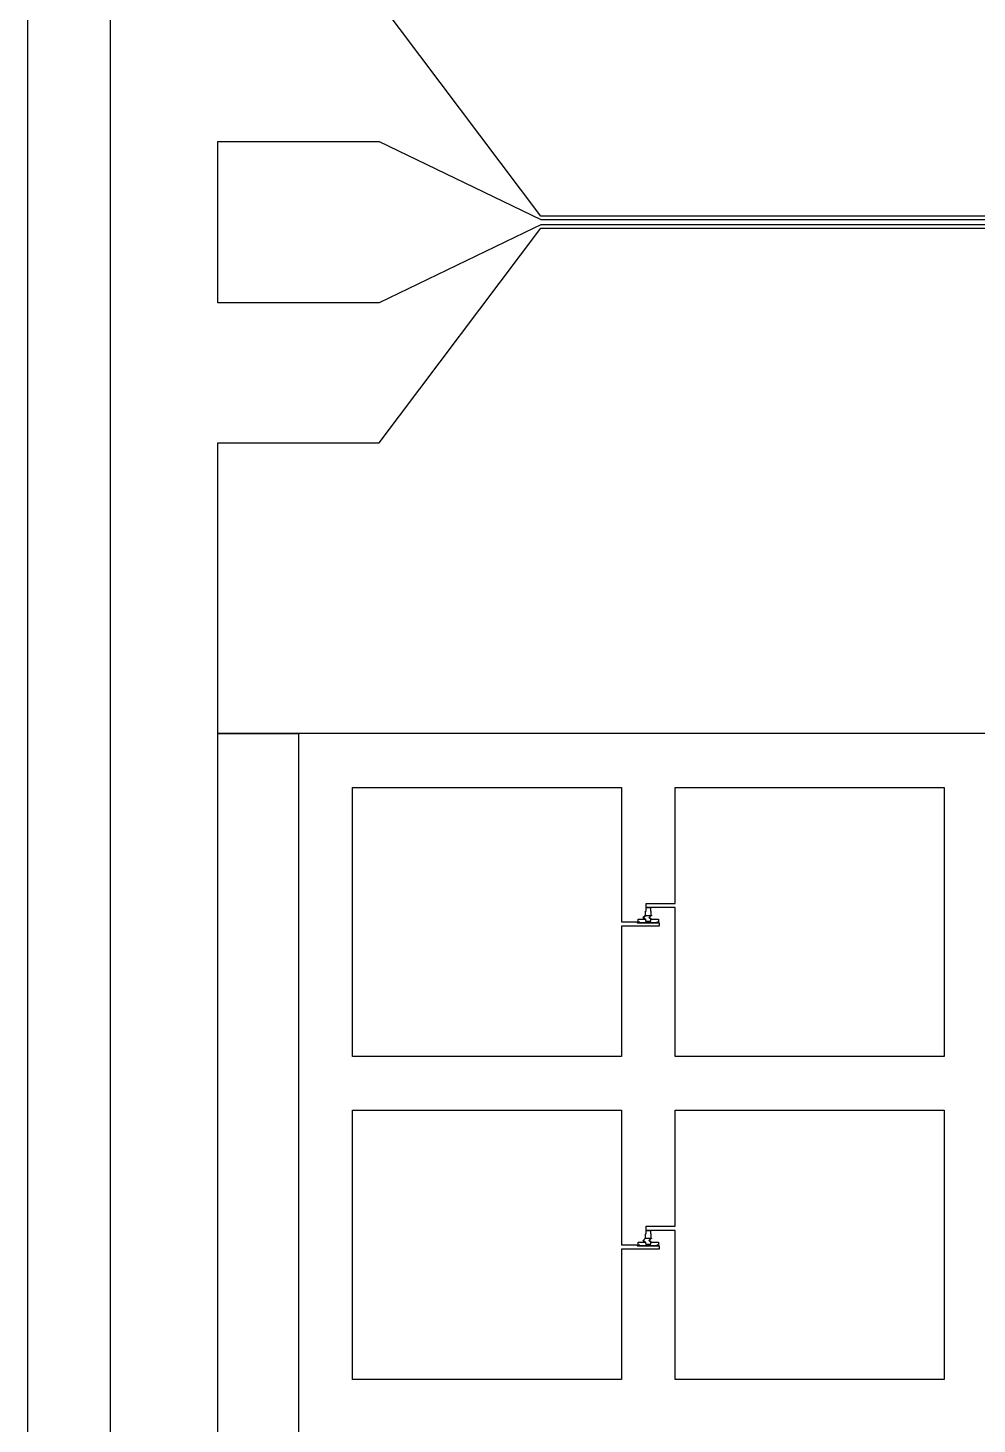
# Model space of a CAD drawing. Extents: x -3354 to 6958, y 9496 to 19808.
# Drawn here: x -3354 to -1590, y 14620 to 17214 of the extents above; entities that cross this region are included whole.
import ezdxf

# ---------------------------------------------------------------- set-up
doc = ezdxf.new("R2010")
doc.units = 0
doc.layers.add('L136D1_1t1_SIS_junction', color=2, linetype='CONTINUOUS')
doc.layers.add('L1D0', color=3, linetype='CONTINUOUS')

msp = doc.modelspace()

# ---------------------------------------------------------------- linework, layer by layer
at = {"layer": 'L136D1_1t1_SIS_junction'}
for points in [[(-2217.17, 15551.013), (-2217.17, 15552.513), (-2219.695, 15552.513), (-2219.743, 15552.518), (-2219.792, 15552.527), (-2219.839, 15552.542), (-2219.884, 15552.56), (-2219.927, 15552.584), (-2219.968, 15552.611), (-2220.006, 15552.642), (-2220.041, 15552.677), (-2220.072, 15552.715), (-2220.099, 15552.756), (-2220.123, 15552.799), (-2220.141, 15552.844), (-2220.156, 15552.891), (-2220.165, 15552.94), (-2220.17, 15552.988), (-2220.17, 15557.538), (-2220.165, 15557.586), (-2220.156, 15557.635), (-2220.141, 15557.682), (-2220.123, 15557.727), (-2220.099, 15557.77), (-2220.072, 15557.811), (-2220.041, 15557.849), (-2220.006, 15557.884), (-2219.968, 15557.915), (-2219.927, 15557.942), (-2219.884, 15557.966), (-2219.839, 15557.984), (-2219.792, 15557.999), (-2219.743, 15558.008), (-2219.695, 15558.013), (-2207.185, 15558.013), (-2210.42, 15561.249), (-2211.127, 15560.542), (-2211.141, 15560.556), (-2210.434, 15561.263), (-2211.141, 15561.97), (-2211.127, 15561.984), (-2210.42, 15561.277), (-2207.185, 15564.513), (-2207.155, 15564.513), (-2210.406, 15561.263), (-2207.155, 15558.013), (-2206.645, 15558.013), (-2206.597, 15558.008), (-2206.548, 15557.999), (-2206.501, 15557.984), (-2206.456, 15557.966), (-2206.413, 15557.942), (-2206.372, 15557.915), (-2206.334, 15557.884), (-2206.299, 15557.849), (-2206.268, 15557.811), (-2206.241, 15557.77), (-2206.217, 15557.727), (-2206.199, 15557.682), (-2206.184, 15557.635), (-2206.175, 15557.586), (-2206.17, 15557.538), (-2206.17, 15554.988), (-2206.165, 15554.94), (-2206.156, 15554.891), (-2206.141, 15554.844), (-2206.123, 15554.799), (-2206.099, 15554.756), (-2206.072, 15554.715), (-2206.041, 15554.677), (-2206.006, 15554.642), (-2205.968, 15554.611), (-2205.927, 15554.584), (-2205.884, 15554.56), (-2205.839, 15554.542), (-2205.792, 15554.527), (-2205.743, 15554.518), (-2205.695, 15554.513), (-2196.645, 15554.513), (-2196.597, 15554.518), (-2196.548, 15554.527), (-2196.501, 15554.542), (-2196.456, 15554.56), (-2196.413, 15554.584), (-2196.372, 15554.611), (-2196.334, 15554.642), (-2196.299, 15554.677), (-2196.268, 15554.715), (-2196.241, 15554.756), (-2196.217, 15554.799), (-2196.199, 15554.844), (-2196.184, 15554.891), (-2196.175, 15554.94), (-2196.17, 15554.988), (-2196.17, 15557.538), (-2196.165, 15557.586), (-2196.156, 15557.635), (-2196.141, 15557.682), (-2196.123, 15557.727), (-2196.099, 15557.77), (-2196.072, 15557.811), (-2196.041, 15557.849), (-2196.031, 15557.859), (-2199.42, 15561.249), (-2200.127, 15560.542), (-2200.141, 15560.556), (-2199.434, 15561.263), (-2200.141, 15561.97), (-2200.127, 15561.984), (-2199.42, 15561.277), (-2196.185, 15564.513), (-2207.185, 15564.513), (-2207.17, 15564.528), (-2207.17, 15565.513), (-2206.17, 15565.513), (-2206.17, 15572.738), (-2206.165, 15572.786), (-2206.156, 15572.835), (-2206.141, 15572.882), (-2206.123, 15572.927), (-2206.099, 15572.97), (-2206.072, 15573.011), (-2206.041, 15573.049), (-2206.006, 15573.084), (-2205.968, 15573.115), (-2205.927, 15573.142), (-2205.884, 15573.166), (-2205.839, 15573.184), (-2205.792, 15573.199), (-2205.743, 15573.208), (-2205.695, 15573.213), (-2205.17, 15573.213), (-2205.17, 15579.513), (-2197.17, 15579.513), (-2197.17, 15573.213), (-2196.645, 15573.213), (-2196.597, 15573.208), (-2196.548, 15573.199), (-2196.501, 15573.184), (-2196.456, 15573.166), (-2196.413, 15573.142), (-2196.372, 15573.115), (-2196.334, 15573.084), (-2196.299, 15573.049), (-2196.268, 15573.011), (-2196.241, 15572.97), (-2196.217, 15572.927), (-2196.199, 15572.882), (-2196.184, 15572.835), (-2196.175, 15572.786), (-2196.17, 15572.738), (-2196.17, 15565.513), (-2195.17, 15565.513), (-2195.17, 15564.513), (-2196.155, 15564.513), (-2199.406, 15561.263), (-2196.016, 15557.874), (-2196.006, 15557.884), (-2195.968, 15557.915), (-2195.927, 15557.942), (-2195.884, 15557.966), (-2195.839, 15557.984), (-2195.792, 15557.999), (-2195.743, 15558.008), (-2195.695, 15558.013), (-2182.645, 15558.013), (-2182.597, 15558.008), (-2182.548, 15557.999), (-2182.501, 15557.984), (-2182.456, 15557.966), (-2182.413, 15557.942), (-2182.372, 15557.915), (-2182.334, 15557.884), (-2182.299, 15557.849), (-2182.268, 15557.811), (-2182.241, 15557.77), (-2182.217, 15557.727), (-2182.199, 15557.682), (-2182.184, 15557.635), (-2182.175, 15557.586), (-2182.17, 15557.538), (-2182.17, 15552.988), (-2182.175, 15552.94), (-2182.184, 15552.891), (-2182.199, 15552.844), (-2182.217, 15552.799), (-2182.241, 15552.756), (-2182.268, 15552.715), (-2182.299, 15552.677), (-2182.334, 15552.642), (-2182.372, 15552.611), (-2182.413, 15552.584), (-2182.456, 15552.56), (-2182.501, 15552.542), (-2182.548, 15552.527), (-2182.597, 15552.518), (-2182.645, 15552.513), (-2185.17, 15552.513), (-2185.17, 15551.013)], [(-2217.17, 14951.013), (-2217.17, 14952.513), (-2219.695, 14952.513), (-2219.743, 14952.518), (-2219.792, 14952.527), (-2219.839, 14952.542), (-2219.884, 14952.56), (-2219.927, 14952.584), (-2219.968, 14952.611), (-2220.006, 14952.642), (-2220.041, 14952.677), (-2220.072, 14952.715), (-2220.099, 14952.756), (-2220.123, 14952.799), (-2220.141, 14952.844), (-2220.156, 14952.891), (-2220.165, 14952.94), (-2220.17, 14952.988), (-2220.17, 14957.538), (-2220.165, 14957.586), (-2220.156, 14957.635), (-2220.141, 14957.682), (-2220.123, 14957.727), (-2220.099, 14957.77), (-2220.072, 14957.811), (-2220.041, 14957.849), (-2220.006, 14957.884), (-2219.968, 14957.915), (-2219.927, 14957.942), (-2219.884, 14957.966), (-2219.839, 14957.984), (-2219.792, 14957.999), (-2219.743, 14958.008), (-2219.695, 14958.013), (-2207.185, 14958.013), (-2210.42, 14961.249), (-2211.127, 14960.542), (-2211.141, 14960.556), (-2210.434, 14961.263), (-2211.141, 14961.97), (-2211.127, 14961.984), (-2210.42, 14961.277), (-2207.185, 14964.513), (-2207.155, 14964.513), (-2210.406, 14961.263), (-2207.155, 14958.013), (-2206.645, 14958.013), (-2206.597, 14958.008), (-2206.548, 14957.999), (-2206.501, 14957.984), (-2206.456, 14957.966), (-2206.413, 14957.942), (-2206.372, 14957.915), (-2206.334, 14957.884), (-2206.299, 14957.849), (-2206.268, 14957.811), (-2206.241, 14957.77), (-2206.217, 14957.727), (-2206.199, 14957.682), (-2206.184, 14957.635), (-2206.175, 14957.586), (-2206.17, 14957.538), (-2206.17, 14954.988), (-2206.165, 14954.94), (-2206.156, 14954.891), (-2206.141, 14954.844), (-2206.123, 14954.799), (-2206.099, 14954.756), (-2206.072, 14954.715), (-2206.041, 14954.677), (-2206.006, 14954.642), (-2205.968, 14954.611), (-2205.927, 14954.584), (-2205.884, 14954.56), (-2205.839, 14954.542), (-2205.792, 14954.527), (-2205.743, 14954.518), (-2205.695, 14954.513), (-2196.645, 14954.513), (-2196.597, 14954.518), (-2196.548, 14954.527), (-2196.501, 14954.542), (-2196.456, 14954.56), (-2196.413, 14954.584), (-2196.372, 14954.611), (-2196.334, 14954.642), (-2196.299, 14954.677), (-2196.268, 14954.715), (-2196.241, 14954.756), (-2196.217, 14954.799), (-2196.199, 14954.844), (-2196.184, 14954.891), (-2196.175, 14954.94), (-2196.17, 14954.988), (-2196.17, 14957.538), (-2196.165, 14957.586), (-2196.156, 14957.635), (-2196.141, 14957.682), (-2196.123, 14957.727), (-2196.099, 14957.77), (-2196.072, 14957.811), (-2196.041, 14957.849), (-2196.031, 14957.859), (-2199.42, 14961.249), (-2200.127, 14960.542), (-2200.141, 14960.556), (-2199.434, 14961.263), (-2200.141, 14961.97), (-2200.127, 14961.984), (-2199.42, 14961.277), (-2196.185, 14964.513), (-2207.185, 14964.513), (-2207.17, 14964.528), (-2207.17, 14965.513), (-2206.17, 14965.513), (-2206.17, 14972.738), (-2206.165, 14972.786), (-2206.156, 14972.835), (-2206.141, 14972.882), (-2206.123, 14972.927), (-2206.099, 14972.97), (-2206.072, 14973.011), (-2206.041, 14973.049), (-2206.006, 14973.084), (-2205.968, 14973.115), (-2205.927, 14973.142), (-2205.884, 14973.166), (-2205.839, 14973.184), (-2205.792, 14973.199), (-2205.743, 14973.208), (-2205.695, 14973.213), (-2205.17, 14973.213), (-2205.17, 14979.513), (-2197.17, 14979.513), (-2197.17, 14973.213), (-2196.645, 14973.213), (-2196.597, 14973.208), (-2196.548, 14973.199), (-2196.501, 14973.184), (-2196.456, 14973.166), (-2196.413, 14973.142), (-2196.372, 14973.115), (-2196.334, 14973.084), (-2196.299, 14973.049), (-2196.268, 14973.011), (-2196.241, 14972.97), (-2196.217, 14972.927), (-2196.199, 14972.882), (-2196.184, 14972.835), (-2196.175, 14972.786), (-2196.17, 14972.738), (-2196.17, 14965.513), (-2195.17, 14965.513), (-2195.17, 14964.513), (-2196.155, 14964.513), (-2199.406, 14961.263), (-2196.016, 14957.874), (-2196.006, 14957.884), (-2195.968, 14957.915), (-2195.927, 14957.942), (-2195.884, 14957.966), (-2195.839, 14957.984), (-2195.792, 14957.999), (-2195.743, 14958.008), (-2195.695, 14958.013), (-2182.645, 14958.013), (-2182.597, 14958.008), (-2182.548, 14957.999), (-2182.501, 14957.984), (-2182.456, 14957.966), (-2182.413, 14957.942), (-2182.372, 14957.915), (-2182.334, 14957.884), (-2182.299, 14957.849), (-2182.268, 14957.811), (-2182.241, 14957.77), (-2182.217, 14957.727), (-2182.199, 14957.682), (-2182.184, 14957.635), (-2182.175, 14957.586), (-2182.17, 14957.538), (-2182.17, 14952.988), (-2182.175, 14952.94), (-2182.184, 14952.891), (-2182.199, 14952.844), (-2182.217, 14952.799), (-2182.241, 14952.756), (-2182.268, 14952.715), (-2182.299, 14952.677), (-2182.334, 14952.642), (-2182.372, 14952.611), (-2182.413, 14952.584), (-2182.456, 14952.56), (-2182.501, 14952.542), (-2182.548, 14952.527), (-2182.597, 14952.518), (-2182.645, 14952.513), (-2185.17, 14952.513), (-2185.17, 14951.013)]]:
    msp.add_lwpolyline(points, close=True, dxfattribs=at)
at = {"layer": 'L1D0'}
for points in [[(-3354.228, 9496.092), (-3354.228, 19653.013), (-3201.17, 19653.013), (-3201.17, 9653.013), (6798.83, 9653.013), (6798.83, 19653.013), (-3354.228, 19653.013), (-3354.228, 19808.077), (6957.757, 19808.077), (6957.757, 9496.092)], [(-2751.17, 15303.013), (-2751.17, 15803.013), (-2251.17, 15803.013), (-2251.17, 15553.013), (-2221.67, 15553.013), (-2221.67, 15551.013), (-2181.17, 15551.013), (-2181.17, 15545.013), (-2251.17, 15545.013), (-2251.17, 15303.013)], [(-2151.17, 15303.013), (-2151.17, 15579.513), (-2205.17, 15579.513), (-2205.17, 15587.513), (-2151.17, 15587.513), (-2151.17, 15803.013), (-1651.17, 15803.013), (-1651.17, 15303.013)], [(-2751.17, 14703.013), (-2751.17, 15203.013), (-2251.17, 15203.013), (-2251.17, 14953.013), (-2221.67, 14953.013), (-2221.67, 14951.013), (-2181.17, 14951.013), (-2181.17, 14945.013), (-2251.17, 14945.013), (-2251.17, 14703.013)], [(-2151.17, 14703.013), (-2151.17, 14979.513), (-2205.17, 14979.513), (-2205.17, 14987.513), (-2151.17, 14987.513), (-2151.17, 15203.013), (-1651.17, 15203.013), (-1651.17, 14703.013)]]:
    msp.add_lwpolyline(points, close=True, dxfattribs=at)
for points in [[(-1298.875, 16864.013), (-2401.17, 16864.013), (-2701.17, 17263.013)], [(-1299.206, 16848.013), (-2401.17, 16848.013), (-2413.584, 16842.013), (-2701.17, 16703.013), (-3001.17, 16703.013), (-3001.17, 17003.013), (-2701.17, 17003.013), (-2401.17, 16858.013), (-1299, 16858.013)], [(-1551.17, 15903.013), (-3001.17, 15903.013), (-3001.17, 16443.013), (-2701.17, 16443.013), (-2401.17, 16842.013), (-1299.33, 16842.013)], [(-3001.17, 12863.013), (-3001.17, 15903.013), (-2851.17, 15903.013), (-2851.17, 13403.013)]]:
    msp.add_lwpolyline(points, dxfattribs=at)

doc.saveas('drawing.dxf')
